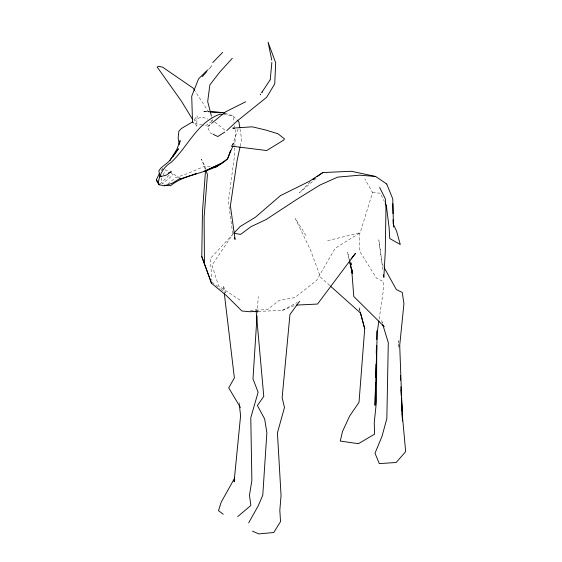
<?xml version="1.0" encoding="UTF-8"?>
<svg xmlns="http://www.w3.org/2000/svg" width="562" height="562" viewBox="0 0 562 562"><rect width="100%" height="100%" fill="white"/><g stroke="black" fill="none" stroke-linecap="round" stroke-linejoin="round"><path stroke-width="0.42" stroke-dasharray="2.81 2.11" d="M234.853 147.869L234.642 154.726L228.355 201.456L232.64 233.047L233.258 234.635M234.881 147.012L235.359 131.578L234.516 125.79M257.192 313.224L258.253 296.596M379.139 319.251L383.432 289.802L383.734 281.759L376.343 278.014L359.589 251.017L359.301 234.284L360.193 232.675L372.564 192.548L364.836 178.878M240.185 146.204L241.646 139.348L239.953 128.529M162.13 170.237L162.65 168.614M232.239 145.572L238.077 129.014M233.202 145.298L234.523 142.116L231.727 145.417M161.849 177.95L161.168 179.433L162.397 183.858L172.562 175.337L171.522 172.829L179.538 177.831M163.205 174.993L165.579 169.808L168.551 171.319M161.336 170.827L162.439 168.523M261.007 93.636L260.058 95.062L261.351 93.243M194.066 119.924L197.136 115.913L196.714 126.183L194.487 122.537M208.509 69.583L211.93 65.719L208.888 68.704M310.175 181.849L299.504 192.752L317.003 177.613M159.952 184.174L170.3 174.023M167.736 184.217L175.196 177.922L188.27 173.244L204.856 166.162L210.687 166.795M212.345 133.918L209.991 132.801L207.54 126.647L210.883 123.9M211.93 121.251L205.804 125.649L202.397 125.031M207.54 126.647L211.2 124.357M193.988 121.069L201.28 116.77L207.757 119.053M258.19 311.376L282.243 310.449L297.333 302.454M282.243 310.449L295.401 305.159M327.59 240.677L360.193 232.675L335.1 248.348L316.539 280.508L294.79 297.607L279.138 300.396L267.4 309.557L255.492 310.217M250.392 310.498L254.642 310.266M203.873 111.431L209.022 111.726L203.873 111.431L208.643 112.021L195.035 91.03M372.557 192.548L380.291 193.202L384.443 201.582M223.62 114.571L233.061 115.87L236.574 119.474M194.726 123.647L201.54 124.876M225.158 113.327L233.061 115.87L234.031 122.488M210.996 120.191L212.612 120.76L211.544 116.58M239.974 300.073L218.59 285.903L211.993 265.194L232.647 234.459L210.307 258.555L211.916 280.459M211.965 282.124L220.192 288.545M220.88 289.079L225.678 292.823L223.374 285.552L224.203 292.528M214.86 122.059L226.191 131.15M329.739 285.496L320.586 277.312L310.196 249.282L295.275 218.604L306.213 235.829M383.46 266.332L382.209 264.084L378.816 239.841L382.827 269.648M382.694 323.136L381.436 320.27L382.195 322.757M205.299 169.246L201.365 159.06L204.856 166.162L205.79 169.274M360.024 311.229L358.907 307.077L360.031 311.292M239.103 402.441L240.185 406.607M349.241 259.63L347.555 252.205L349.318 260.037M351.236 263.402L351.433 265.116M351.138 262.552L351.341 265.159M399.027 347.745L398.683 340.797L399.013 347.773"/><path stroke-width="0.84" d="M376.786 345.623L376.47 401.352L374.243 422.645L374.608 434.131L358.472 443.678L340.27 441.072L342.49 431.525L349.606 416.105L359.02 402.329L364.717 328.693L360.249 312.065M376.821 339.532L376.87 330.821M258.19 311.376L249.598 311.713L241.885 310.976L226.254 295.429L211.537 283.325L201.779 256.518L202.453 211.895L205.53 170.469M375.557 382.567L375.002 405.364L377.243 332.247L378.886 320.986M375.69 377.306L376.006 364.155M376.266 353.638L376.456 345.749M257.024 315.851L252.998 378.858L258.113 392.248L250.785 417.728L251.874 480.538L249.465 495.22L250.863 505.491L237.761 516.562M270.231 79.846L271.875 62.375M180.262 178.287L172.232 183.247L164.511 185.867L159.341 184.772L158.252 183.24C159.236 174.915 163.704 166.696 171.164 162.376C188.017 146.647 197.107 122.326 220.185 114.093L222.763 114.451M179.39 144.202L180.149 140.591L176.932 149.19L169.893 160.781M240.002 147.061L237.073 160.767L230.392 205.868L235.106 239.391L234.487 237.803M234.719 479.498L234.101 481.753L240.592 415.761L239.384 404.942M230.49 150.546L227.575 158.821C211.797 174.03 187.301 172.141 170.581 185.72L164.61 185.172M232.872 146.092L227.575 158.821L215.689 167.335L214.024 167.153M159.46 173.335L156.327 179.861L159.341 184.772L156.327 179.861L158.252 183.24M234.733 477.981L221.189 502.168L218.506 510.647L223.219 514.265M248.685 522.871L258.288 505.688L262.784 495.129L266.866 432.712L264.667 419.02L257.41 405.504L263.775 396.393L255.991 309.318M261.955 92.203L269.992 80.036M173.11 156.594L178.421 148.775L168.762 161.624L160.887 168.059L158.835 170.736L160.051 176.742L166.422 175.112L171.284 171.67L168.284 173.026M261.78 92.632L262.644 91.416M299.602 301.253L289.95 314.53L282.138 397.678L284.491 407.471L277.431 432.817L281.049 495.536L279.82 510.345L280.529 521.578L273.757 532.523L258.78 533.9L252.493 531.167M351.131 258.787L355.486 253.371L317.516 304.049L296.251 305.117M202.236 76.671L206.802 71.514M232.317 58.279L219.932 71.894L209.865 84.869L207.687 101.546L211.326 115.744M233.82 233.223L240.234 226.444L255.225 217.396L280.452 195.639L309.395 181.287L322.834 172.562L351.348 171.27L375.655 176.482L386.74 184.013M212.731 62.6L222.657 52.378M207.673 69.899L198.555 78.87L191.712 96.25L192.527 121.926L193.426 122.973M226.83 130.567L237.045 121.125L266.655 97.31L274.741 83.871L275.682 62.768L268.088 42.199L271.776 60.162M211.558 123.352L225.615 111.817L245.706 101.764M312.901 179.707L315.029 178.175M317.158 176.644L322.834 172.562M224.8 132.049L217.824 136.531L213.124 134.29M192.527 121.926L181.47 128.459L178.857 131.248L178.14 137.894L179.116 144.139M160.051 176.742L161.547 176.068M193.265 174.719L196.11 173.791L179.924 179.011M222.784 112.562L209.893 111.789L222.784 112.562L225.158 113.327M375.655 176.489L359.729 175.182L337.741 177.1L319.89 185.074L296.504 199.566L266.163 219.51L250.961 226.697L240.571 234.417L234.221 233.321M231.172 146.078L266.711 150.539L283.719 140.086L284.484 138.898L277.874 133.714L265.721 130.033L252.338 126.822L232.787 128.122L234.298 128.375M330.393 286.079L360.474 312.978L364.717 328.693M384.275 326.719L353.793 296.483L351.686 269.514M237.157 120.071L238.913 121.87L239.826 127.693M194.564 90.306L193.159 88.136L162.699 67.215L158.674 66.26L157.149 67.011L181.568 101.385L192.703 119.615M240.403 407.443L228.706 387.843L234.382 377.952L224.308 293.399M384.289 267.828L396.343 289.563L402.252 292.451L403.945 303.677L399.715 345.349L402.483 421.022L402.111 413.175M379.638 187.42L385.342 198.92L385.975 208.432L385.244 252.092L383.853 277.312L383.509 274.755M385.188 203.1L386.326 205.39L389.108 227.694L389.761 238.52L400.277 244.519L396.596 231.193L393.182 223.95L393.112 219.644M386.733 184.006L392.789 198.983L393.028 213.623M201.779 256.518L211.537 283.325M382.708 324.415L388.293 342.637L386.839 418.564L382.062 436.196L375.009 453.225L379.294 463.601L396.147 462.505L405.673 451.616L402.434 416.337L401.528 398.107M206.254 170.834L207.42 174.726L204.111 217.15L204.442 263.789M349.494 260.817L352.43 273.673L351.931 269.395M349.62 261.281L352.43 273.673M400.411 375.528L400.622 379.87M400.966 386.818L401.401 395.5M400.418 377.425L400.544 380.038M401.001 389.628L401.289 395.732M401.535 400.966L402.034 411.433M392.838 203.718L393.526 227.041M221.66 163.219L204.132 171.431L221.66 163.219"/></g></svg>
